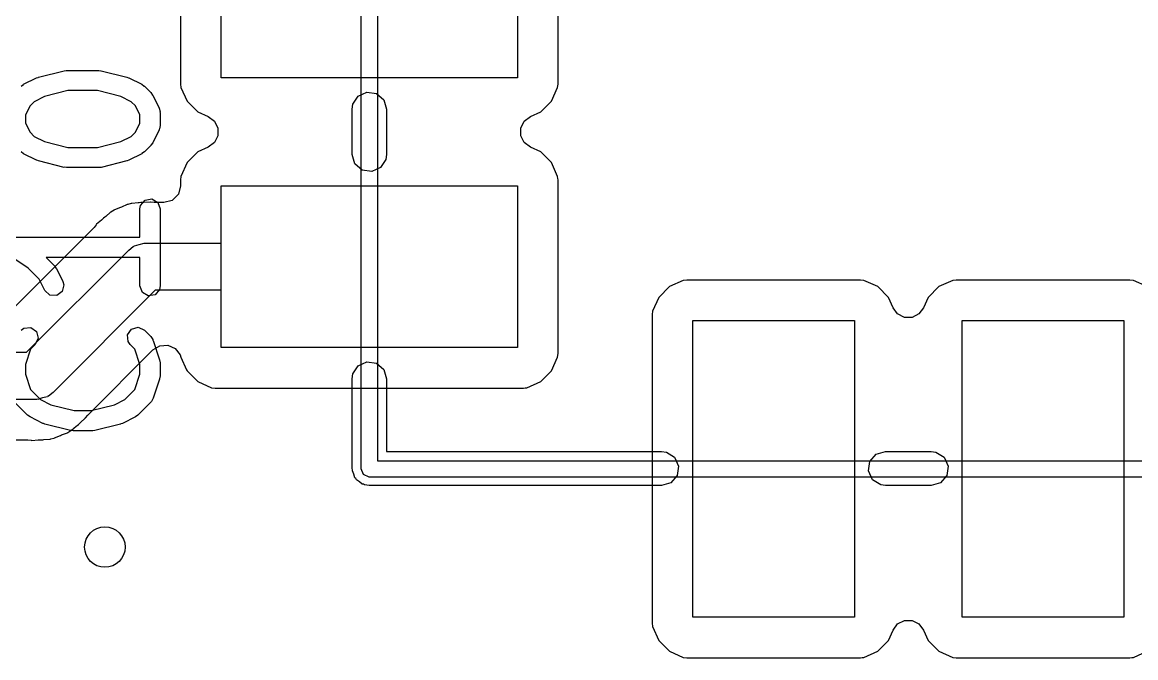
# Model space of a CAD drawing. Extents: x 2.76 to 4.68, y -4.29 to -3.
# Drawn here: x 3.2959 to 3.6212, y -4.0073 to -3.8218 of the extents above; entities that cross this region are included whole.
import ezdxf

# ---------------------------------------------------------------- set-up
doc = ezdxf.new("R2010")
doc.units = 0
doc.header["$MEASUREMENT"] = 0
doc.layers.add('BLACK', color=7, linetype='CONTINUOUS')

msp = doc.modelspace()

# ---------------------------------------------------------------- linework, layer by layer
at = {"layer": 'BLACK', "linetype": 'CONTINUOUS'}
for p, q in [((3.3949, -3.95219), (3.3949, -3.0073)), ((3.39963, -3.00967), (3.39963, -3.94982)), ((3.34213, -3.789), (3.34213, -3.83978)), ((3.4524, -3.83978), (3.4524, -3.789)), ((3.35396, -3.83801), (3.35396, -3.79077)), ((3.35396, -3.83801), (3.35396, -3.79077)), ((3.35396, -3.83801), (3.35396, -3.79077)), ((3.44057, -3.79077), (3.44057, -3.83801)), ((3.44057, -3.79077), (3.44057, -3.83801)), ((3.44057, -3.79077), (3.44057, -3.83801)), ((3.29627, -3.83987), (3.30002, -3.83799)), ((3.30002, -3.83799), (3.30051, -3.83785)), ((3.30051, -3.83785), (3.30063, -3.83777)), ((3.30063, -3.83777), (3.30813, -3.83589)), ((3.30813, -3.83589), (3.30871, -3.83585)), ((3.30871, -3.83585), (3.30884, -3.83581)), ((3.30884, -3.83581), (3.31822, -3.83581)), ((3.31822, -3.83581), (3.3188, -3.83591)), ((3.3188, -3.83591), (3.31893, -3.83589)), ((3.31893, -3.83589), (3.32643, -3.83777)), ((3.32643, -3.83777), (3.3269, -3.83798)), ((3.3269, -3.83798), (3.32703, -3.83799)), ((3.32703, -3.83799), (3.33078, -3.83987)), ((3.44057, -3.83801), (3.35396, -3.83801)), ((3.44057, -3.83801), (3.35396, -3.83801)), ((3.44057, -3.83801), (3.35396, -3.83801)), ((3.2955, -3.84042), (3.29623, -3.83991)), ((3.29623, -3.83991), (3.29627, -3.83987)), ((3.3092, -3.84171), (3.30237, -3.84342)), ((3.31785, -3.84171), (3.3092, -3.84171)), ((3.32468, -3.84342), (3.31785, -3.84171)), ((3.33078, -3.83987), (3.33149, -3.84039)), ((3.33149, -3.84039), (3.33155, -3.84042)), ((3.33155, -3.84042), (3.33343, -3.8423)), ((3.34213, -3.83978), (3.34224, -3.84077)), ((3.34224, -3.84077), (3.34224, -3.84077)), ((3.34224, -3.84077), (3.34224, -3.84077)), ((3.34224, -3.84077), (3.34403, -3.84481)), ((3.4505, -3.84481), (3.45229, -3.84077)), ((3.45229, -3.84077), (3.4524, -3.83978)), ((3.29934, -3.84494), (3.29814, -3.84613)), ((3.30237, -3.84342), (3.29934, -3.84494)), ((3.32771, -3.84494), (3.32468, -3.84342)), ((3.32891, -3.84613), (3.32771, -3.84494)), ((3.33343, -3.8423), (3.33393, -3.84302)), ((3.33393, -3.84302), (3.33398, -3.84306)), ((3.33398, -3.84306), (3.33585, -3.84681)), ((3.34403, -3.84481), (3.34403, -3.84481)), ((3.34403, -3.84481), (3.34715, -3.84794)), ((3.39247, -3.8457), (3.39399, -3.84333)), ((3.39399, -3.84333), (3.39655, -3.84216)), ((3.39655, -3.84216), (3.39934, -3.84256)), ((3.39934, -3.84256), (3.40147, -3.8444)), ((3.40147, -3.8444), (3.40226, -3.84711)), ((3.44737, -3.84794), (3.4505, -3.84481)), ((3.29814, -3.84613), (3.2968, -3.84883)), ((3.33026, -3.84883), (3.32891, -3.84613)), ((3.33585, -3.84681), (3.33615, -3.8478)), ((3.33615, -3.8478), (3.33611, -3.84797)), ((3.33611, -3.84797), (3.33617, -3.84813)), ((3.33617, -3.84813), (3.33617, -3.85188)), ((3.34715, -3.84794), (3.35022, -3.84929)), ((3.39226, -3.84711), (3.39247, -3.8457)), ((3.39226, -3.86041), (3.39226, -3.84711)), ((3.40226, -3.84711), (3.40226, -3.86041)), ((3.44431, -3.84929), (3.44737, -3.84794)), ((3.2968, -3.84883), (3.2968, -3.85119)), ((3.2968, -3.85119), (3.29814, -3.85388)), ((3.32891, -3.85388), (3.33026, -3.85119)), ((3.33026, -3.85119), (3.33026, -3.84883)), ((3.35022, -3.84929), (3.352, -3.85064)), ((3.352, -3.85064), (3.353, -3.85264)), ((3.44153, -3.85264), (3.44253, -3.85064)), ((3.44253, -3.85064), (3.44431, -3.84929)), ((3.29814, -3.85388), (3.29934, -3.85508)), ((3.32771, -3.85508), (3.32891, -3.85388)), ((3.33585, -3.8532), (3.33398, -3.85695)), ((3.33587, -3.85303), (3.33585, -3.8532)), ((3.33599, -3.85289), (3.33587, -3.85303)), ((3.33617, -3.85188), (3.33599, -3.85289)), ((3.353, -3.85488), (3.352, -3.85688)), ((3.353, -3.85264), (3.353, -3.85488)), ((3.44153, -3.85488), (3.44153, -3.85264)), ((3.44253, -3.85688), (3.44153, -3.85488)), ((3.29934, -3.85508), (3.30237, -3.8566)), ((3.30237, -3.8566), (3.3092, -3.8583)), ((3.31785, -3.8583), (3.32468, -3.8566)), ((3.32468, -3.8566), (3.32771, -3.85508)), ((3.33343, -3.85772), (3.33155, -3.85959)), ((3.33345, -3.85766), (3.33343, -3.85772)), ((3.33398, -3.85695), (3.33345, -3.85766)), ((3.35022, -3.85823), (3.34715, -3.85958)), ((3.352, -3.85688), (3.35022, -3.85823)), ((3.44431, -3.85823), (3.44253, -3.85688)), ((3.44737, -3.85958), (3.44431, -3.85823)), ((3.29627, -3.86015), (3.29556, -3.85962)), ((3.30002, -3.86202), (3.29627, -3.86015)), ((3.3092, -3.8583), (3.31785, -3.8583)), ((3.33078, -3.86015), (3.32703, -3.86202)), ((3.33083, -3.8601), (3.33078, -3.86015)), ((3.33155, -3.85959), (3.33083, -3.8601)), ((3.34715, -3.85958), (3.34403, -3.86271)), ((3.39306, -3.86312), (3.39226, -3.86041)), ((3.40226, -3.86041), (3.40206, -3.86182)), ((3.4505, -3.86271), (3.44737, -3.85958)), ((3.30016, -3.86204), (3.30002, -3.86202)), ((3.30063, -3.86225), (3.30016, -3.86204)), ((3.30813, -3.86412), (3.30063, -3.86225)), ((3.30826, -3.86411), (3.30813, -3.86412)), ((3.30884, -3.86421), (3.30826, -3.86411)), ((3.31822, -3.86421), (3.30884, -3.86421)), ((3.31834, -3.86416), (3.31822, -3.86421)), ((3.31893, -3.86412), (3.31834, -3.86416)), ((3.32643, -3.86225), (3.31893, -3.86412)), ((3.32655, -3.86217), (3.32643, -3.86225)), ((3.32703, -3.86202), (3.32655, -3.86217)), ((3.34403, -3.86271), (3.34224, -3.86675)), ((3.39519, -3.86496), (3.39306, -3.86312)), ((3.40054, -3.86419), (3.39798, -3.86536)), ((3.40206, -3.86182), (3.40054, -3.86419)), ((3.45229, -3.86675), (3.4505, -3.86271)), ((3.4505, -3.86271), (3.4505, -3.86271)), ((3.4505, -3.86271), (3.4505, -3.86271)), ((3.34224, -3.86675), (3.34213, -3.86774)), ((3.34213, -3.86774), (3.34213, -3.86953)), ((3.39798, -3.86536), (3.39519, -3.86496)), ((3.45236, -3.86742), (3.45229, -3.86675)), ((3.45229, -3.86675), (3.45229, -3.86675)), ((3.4524, -3.86774), (3.45236, -3.86742)), ((3.4524, -3.91852), (3.4524, -3.86774)), ((3.34213, -3.86953), (3.34147, -3.87197)), ((3.35396, -3.88624), (3.35396, -3.86951)), ((3.35396, -3.86951), (3.44057, -3.86951)), ((3.35396, -3.91675), (3.35396, -3.86951)), ((3.35396, -3.86951), (3.44057, -3.86951)), ((3.35396, -3.91675), (3.35396, -3.86951)), ((3.35396, -3.86951), (3.44057, -3.86951)), ((3.44057, -3.86951), (3.44057, -3.91675)), ((3.44057, -3.86951), (3.44057, -3.91675)), ((3.44057, -3.86951), (3.44057, -3.91675)), ((3.33004, -3.87448), (3.32969, -3.87452)), ((3.33053, -3.87441), (3.33004, -3.87448)), ((3.33044, -3.87524), (3.33174, -3.8737)), ((3.33103, -3.87441), (3.33053, -3.87441)), ((3.33137, -3.8744), (3.33103, -3.87441)), ((3.33322, -3.87427), (3.33137, -3.8744)), ((3.33174, -3.8737), (3.33373, -3.87335)), ((3.33337, -3.8743), (3.33322, -3.87427)), ((3.33322, -3.87427), (3.33322, -3.87427)), ((3.33441, -3.87441), (3.33337, -3.8743)), ((3.33373, -3.87335), (3.33548, -3.87436)), ((3.33724, -3.87441), (3.33441, -3.87441)), ((3.33548, -3.87436), (3.33617, -3.87625)), ((3.33969, -3.87376), (3.33724, -3.87441)), ((3.34147, -3.87197), (3.33969, -3.87376)), ((3.32164, -3.87722), (3.32025, -3.87843)), ((3.32179, -3.87716), (3.32164, -3.87722)), ((3.32268, -3.87662), (3.32179, -3.87716)), ((3.32281, -3.87653), (3.32268, -3.87662)), ((3.32454, -3.87588), (3.32281, -3.87653)), ((3.32486, -3.87575), (3.32454, -3.87588)), ((3.32654, -3.87498), (3.32486, -3.87575)), ((3.32669, -3.87496), (3.32654, -3.87498)), ((3.32771, -3.8747), (3.32669, -3.87496)), ((3.32785, -3.87465), (3.32771, -3.8747)), ((3.32969, -3.87452), (3.32785, -3.87465)), ((3.33026, -3.87625), (3.33044, -3.87524)), ((3.33026, -3.88455), (3.33026, -3.87625)), ((3.33617, -3.87625), (3.33617, -3.89875)), ((3.31749, -3.88087), (3.31684, -3.88169)), ((3.31758, -3.88074), (3.31749, -3.88087)), ((3.31897, -3.87953), (3.31758, -3.88074)), ((3.31923, -3.8793), (3.31897, -3.87953)), ((3.31958, -3.87895), (3.31923, -3.8793)), ((3.31998, -3.87865), (3.31958, -3.87895)), ((3.32025, -3.87843), (3.31998, -3.87865)), ((3.31684, -3.88169), (3.29368, -3.90485)), ((3.29384, -3.88455), (3.33026, -3.88455)), ((3.327, -3.88826), (3.32831, -3.88723)), ((3.32831, -3.88723), (3.32851, -3.88717)), ((3.32851, -3.88717), (3.32867, -3.88703)), ((3.32867, -3.88703), (3.33007, -3.88668)), ((3.33007, -3.88668), (3.33145, -3.88625)), ((3.33145, -3.88625), (3.33166, -3.88629)), ((3.33166, -3.88629), (3.33187, -3.88624)), ((3.33187, -3.88624), (3.35396, -3.88624)), ((3.29759, -3.89355), (3.29221, -3.88996)), ((3.29715, -3.91811), (3.327, -3.88826)), ((3.33026, -3.89046), (3.30285, -3.89046)), ((3.30285, -3.89046), (3.3053, -3.89291)), ((3.33026, -3.89875), (3.33026, -3.89046)), ((3.30079, -3.89675), (3.29759, -3.89355)), ((3.3053, -3.89291), (3.30581, -3.89364)), ((3.30581, -3.89364), (3.30586, -3.89368)), ((3.30586, -3.89368), (3.30773, -3.89743)), ((3.30245, -3.90007), (3.30079, -3.89675)), ((3.489, -3.89716), (3.48495, -3.89895)), ((3.48999, -3.89705), (3.489, -3.89716)), ((3.54076, -3.89705), (3.48999, -3.89705)), ((3.54175, -3.89716), (3.54076, -3.89705)), ((3.54076, -3.89705), (3.54076, -3.89705)), ((3.5458, -3.89895), (3.54175, -3.89716)), ((3.56774, -3.89716), (3.56369, -3.89895)), ((3.56873, -3.89705), (3.56774, -3.89716)), ((3.6195, -3.89705), (3.56873, -3.89705)), ((3.62049, -3.89716), (3.6195, -3.89705)), ((3.6195, -3.89705), (3.6195, -3.89705)), ((3.62454, -3.89895), (3.62049, -3.89716)), ((3.30392, -3.90146), (3.30245, -3.90007)), ((3.33472, -3.90002), (3.30487, -3.92987)), ((3.30756, -3.90038), (3.30593, -3.90158)), ((3.30803, -3.89841), (3.30756, -3.90038)), ((3.30773, -3.89743), (3.30803, -3.89841)), ((3.33095, -3.90065), (3.33026, -3.89875)), ((3.33599, -3.89976), (3.33469, -3.90131)), ((3.35396, -3.90002), (3.33472, -3.90002)), ((3.33617, -3.89875), (3.33599, -3.89976)), ((3.35396, -3.91675), (3.35396, -3.90002)), ((3.48495, -3.89895), (3.48182, -3.90208)), ((3.54893, -3.90208), (3.5458, -3.89895)), ((3.5458, -3.89895), (3.5458, -3.89895)), ((3.56369, -3.89895), (3.56056, -3.90208)), ((3.30593, -3.90158), (3.30392, -3.90146)), ((3.3327, -3.90166), (3.33095, -3.90065)), ((3.33469, -3.90131), (3.3327, -3.90166)), ((3.48182, -3.90208), (3.48004, -3.90612)), ((3.55028, -3.90514), (3.54893, -3.90208)), ((3.54893, -3.90208), (3.54893, -3.90208)), ((3.54893, -3.90208), (3.54893, -3.90208)), ((3.56056, -3.90208), (3.55921, -3.90514)), ((3.48004, -3.90612), (3.47992, -3.90711)), ((3.55163, -3.90692), (3.55028, -3.90514)), ((3.55363, -3.90792), (3.55163, -3.90692)), ((3.55786, -3.90692), (3.55586, -3.90792)), ((3.55921, -3.90514), (3.55786, -3.90692)), ((3.47992, -3.90711), (3.47992, -3.99726)), ((3.49175, -3.99549), (3.49175, -3.90888)), ((3.49175, -3.90888), (3.539, -3.90888)), ((3.49175, -3.99549), (3.49175, -3.90888)), ((3.49175, -3.90888), (3.539, -3.90888)), ((3.49175, -3.99549), (3.49175, -3.90888)), ((3.49175, -3.90888), (3.539, -3.90888)), ((3.539, -3.90888), (3.539, -3.99549)), ((3.539, -3.90888), (3.539, -3.99549)), ((3.539, -3.90888), (3.539, -3.99549)), ((3.55586, -3.90792), (3.55363, -3.90792)), ((3.57049, -3.99549), (3.57049, -3.90888)), ((3.57049, -3.90888), (3.61774, -3.90888)), ((3.57049, -3.99549), (3.57049, -3.90888)), ((3.57049, -3.90888), (3.61774, -3.90888)), ((3.57049, -3.99549), (3.57049, -3.90888)), ((3.57049, -3.90888), (3.61774, -3.90888)), ((3.61774, -3.90888), (3.61774, -3.99549)), ((3.61774, -3.90888), (3.61774, -3.99549)), ((3.61774, -3.90888), (3.61774, -3.99549)), ((3.2955, -3.91166), (3.29634, -3.91107)), ((3.29634, -3.91107), (3.29836, -3.9109)), ((3.29836, -3.9109), (3.30001, -3.91206)), ((3.30001, -3.91206), (3.30053, -3.91401)), ((3.32661, -3.91299), (3.32777, -3.91133)), ((3.32679, -3.915), (3.32661, -3.91299)), ((3.32777, -3.91133), (3.32972, -3.91081)), ((3.32972, -3.91081), (3.33155, -3.91166)), ((3.33155, -3.91166), (3.33343, -3.91354)), ((3.29968, -3.91584), (3.2983, -3.91722)), ((3.30053, -3.91401), (3.29968, -3.91584)), ((3.32738, -3.91584), (3.32679, -3.915)), ((3.32876, -3.91722), (3.32738, -3.91584)), ((3.33343, -3.91354), (3.33401, -3.91438)), ((3.33401, -3.91438), (3.33403, -3.91455)), ((3.33403, -3.91455), (3.33414, -3.91469)), ((3.33405, -3.91742), (3.33606, -3.91621)), ((3.33414, -3.91469), (3.33601, -3.92031)), ((3.33606, -3.91621), (3.3384, -3.91607)), ((3.3384, -3.91607), (3.34054, -3.91705)), ((3.44057, -3.91675), (3.35396, -3.91675)), ((3.44057, -3.91675), (3.35396, -3.91675)), ((3.44057, -3.91675), (3.35396, -3.91675)), ((3.27429, -3.91811), (3.29715, -3.91811)), ((3.2983, -3.91722), (3.2968, -3.92173)), ((3.31503, -3.93644), (3.33405, -3.91742)), ((3.33026, -3.92173), (3.32876, -3.91722)), ((3.34054, -3.91705), (3.34197, -3.9189)), ((3.34197, -3.9189), (3.34224, -3.91951)), ((3.34224, -3.91951), (3.34224, -3.91951)), ((3.34224, -3.91951), (3.3439, -3.92326)), ((3.4505, -3.92355), (3.45229, -3.91951)), ((3.45229, -3.91951), (3.4524, -3.91852)), ((3.2968, -3.92173), (3.2968, -3.92452)), ((3.33026, -3.92452), (3.33026, -3.92173)), ((3.33601, -3.92031), (3.33614, -3.92119)), ((3.33614, -3.92119), (3.33617, -3.92125)), ((3.33617, -3.92125), (3.33617, -3.925)), ((3.3439, -3.92326), (3.34403, -3.92355)), ((3.39247, -3.92444), (3.39399, -3.92207)), ((3.39399, -3.92207), (3.39655, -3.9209)), ((3.39655, -3.9209), (3.39934, -3.9213)), ((3.39934, -3.9213), (3.40147, -3.92314)), ((3.40147, -3.92314), (3.40226, -3.92585)), ((3.2968, -3.92452), (3.2983, -3.92903)), ((3.32876, -3.92903), (3.33026, -3.92452)), ((3.33601, -3.92593), (3.33414, -3.93156)), ((3.33617, -3.925), (3.33601, -3.92587)), ((3.33601, -3.92587), (3.33601, -3.92593)), ((3.34403, -3.92355), (3.34715, -3.92668)), ((3.39226, -3.92585), (3.39247, -3.92444)), ((3.39226, -3.95207), (3.39226, -3.92585)), ((3.40226, -3.92585), (3.40226, -3.94707)), ((3.44737, -3.92668), (3.4505, -3.92355)), ((3.2983, -3.92903), (3.30122, -3.93195)), ((3.32584, -3.93195), (3.32876, -3.92903)), ((3.34715, -3.92668), (3.34715, -3.92668)), ((3.34715, -3.92668), (3.34715, -3.92668)), ((3.34715, -3.92668), (3.3512, -3.92847)), ((3.3512, -3.92847), (3.35219, -3.92858)), ((3.35219, -3.92858), (3.44234, -3.92858)), ((3.44234, -3.92858), (3.44283, -3.92853)), ((3.44234, -3.92858), (3.44234, -3.92858)), ((3.44283, -3.92853), (3.44333, -3.92847)), ((3.44333, -3.92847), (3.44737, -3.92668)), ((3.3, -3.93189), (3.27429, -3.93189)), ((3.29738, -3.93646), (3.29363, -3.93271)), ((3.30021, -3.93184), (3.3, -3.93189)), ((3.30042, -3.93188), (3.30021, -3.93184)), ((3.3018, -3.93145), (3.30042, -3.93188)), ((3.30122, -3.93195), (3.30425, -3.93346)), ((3.3032, -3.9311), (3.3018, -3.93145)), ((3.30336, -3.93096), (3.3032, -3.9311)), ((3.30356, -3.9309), (3.30336, -3.93096)), ((3.30487, -3.92987), (3.30356, -3.9309)), ((3.32281, -3.93346), (3.32584, -3.93195)), ((3.33343, -3.93271), (3.32968, -3.93646)), ((3.3335, -3.93255), (3.33343, -3.93271)), ((3.33365, -3.93246), (3.3335, -3.93255)), ((3.33414, -3.93156), (3.33365, -3.93246)), ((3.30425, -3.93346), (3.31108, -3.93517)), ((3.31108, -3.93517), (3.31598, -3.93517)), ((3.31598, -3.93517), (3.32281, -3.93346)), ((3.29744, -3.93649), (3.29738, -3.93646)), ((3.29815, -3.93701), (3.29744, -3.93649)), ((3.3019, -3.93889), (3.29815, -3.93701)), ((3.30204, -3.9389), (3.3019, -3.93889)), ((3.3025, -3.93911), (3.30204, -3.9389)), ((3.31, -3.94099), (3.3025, -3.93911)), ((3.31162, -3.9397), (3.31189, -3.93948)), ((3.31189, -3.93948), (3.31229, -3.93918)), ((3.31229, -3.93918), (3.31264, -3.93883)), ((3.31229, -3.93918), (3.31229, -3.93918)), ((3.31264, -3.93883), (3.3129, -3.9386)), ((3.3129, -3.9386), (3.31429, -3.93739)), ((3.31429, -3.93739), (3.31438, -3.93726)), ((3.31429, -3.93739), (3.31429, -3.93739)), ((3.31429, -3.93739), (3.31429, -3.93739)), ((3.31438, -3.93726), (3.31503, -3.93644)), ((3.32456, -3.93911), (3.31706, -3.94099)), ((3.32467, -3.93903), (3.32456, -3.93911)), ((3.32516, -3.93889), (3.32467, -3.93903)), ((3.32891, -3.93701), (3.32516, -3.93889)), ((3.32895, -3.93697), (3.32891, -3.93701)), ((3.32968, -3.93646), (3.32895, -3.93697)), ((3.30533, -3.94315), (3.30701, -3.94238)), ((3.30701, -3.94238), (3.30733, -3.94225)), ((3.30733, -3.94225), (3.30906, -3.9416)), ((3.30906, -3.9416), (3.30919, -3.94151)), ((3.30919, -3.94151), (3.31008, -3.94097)), ((3.31014, -3.94097), (3.31, -3.94099)), ((3.31008, -3.94097), (3.31023, -3.94091)), ((3.31072, -3.94107), (3.31014, -3.94097)), ((3.31023, -3.94091), (3.31162, -3.9397)), ((3.31634, -3.94107), (3.31072, -3.94107)), ((3.31647, -3.94103), (3.31634, -3.94107)), ((3.31706, -3.94099), (3.31647, -3.94103)), ((3.29022, -3.94372), (3.29746, -3.94372)), ((3.29746, -3.94372), (3.2985, -3.94383)), ((3.2985, -3.94383), (3.29865, -3.94386)), ((3.29865, -3.94386), (3.3005, -3.94373)), ((3.3005, -3.94373), (3.30084, -3.94372)), ((3.30084, -3.94372), (3.30134, -3.94372)), ((3.30134, -3.94372), (3.30183, -3.94365)), ((3.30183, -3.94365), (3.30218, -3.94361)), ((3.30218, -3.94361), (3.30402, -3.94348)), ((3.30402, -3.94348), (3.30411, -3.94345)), ((3.30411, -3.94345), (3.30416, -3.94343)), ((3.30416, -3.94343), (3.30518, -3.94317)), ((3.30518, -3.94317), (3.30533, -3.94315)), ((3.40226, -3.94707), (3.48266, -3.94707)), ((3.48266, -3.94707), (3.48407, -3.94727)), ((3.48407, -3.94727), (3.48644, -3.94879)), ((3.48644, -3.94879), (3.48761, -3.95136)), ((3.54354, -3.94999), (3.54539, -3.94786)), ((3.54539, -3.94786), (3.54809, -3.94707)), ((3.54809, -3.94707), (3.5614, -3.94707)), ((3.5614, -3.94707), (3.56281, -3.94727)), ((3.56281, -3.94727), (3.56518, -3.94879)), ((3.56518, -3.94879), (3.56635, -3.95136)), ((3.39237, -3.95242), (3.39226, -3.95207)), ((3.39231, -3.95278), (3.39237, -3.95242)), ((3.39559, -3.95386), (3.3949, -3.95219)), ((3.39963, -3.94982), (4.02482, -3.94982)), ((3.48761, -3.95136), (3.48721, -3.95414)), ((3.54314, -3.95278), (3.54354, -3.94999)), ((3.56635, -3.95136), (3.56595, -3.95414)), ((3.39276, -3.95375), (3.39231, -3.95278)), ((3.39306, -3.95477), (3.39276, -3.95375)), ((3.39333, -3.95501), (3.39306, -3.95477)), ((3.39349, -3.95534), (3.39333, -3.95501)), ((3.39438, -3.95592), (3.39349, -3.95534)), ((3.39726, -3.95455), (3.39559, -3.95386)), ((4.02719, -3.95455), (3.39726, -3.95455)), ((3.48721, -3.95414), (3.48536, -3.95627)), ((3.54431, -3.95534), (3.54314, -3.95278)), ((3.54668, -3.95686), (3.54431, -3.95534)), ((3.56595, -3.95414), (3.5641, -3.95627)), ((3.39519, -3.95662), (3.39438, -3.95592)), ((3.39555, -3.95667), (3.39519, -3.95662)), ((3.39586, -3.95686), (3.39555, -3.95667)), ((3.39726, -3.95707), (3.39586, -3.95686)), ((3.48266, -3.95707), (3.39726, -3.95707)), ((3.48536, -3.95627), (3.48266, -3.95707)), ((3.54809, -3.95707), (3.54668, -3.95686)), ((3.5614, -3.95707), (3.54809, -3.95707)), ((3.5641, -3.95627), (3.5614, -3.95707)), ((3.47992, -3.99726), (3.48004, -3.99825)), ((3.539, -3.99549), (3.49175, -3.99549)), ((3.539, -3.99549), (3.49175, -3.99549)), ((3.539, -3.99549), (3.49175, -3.99549)), ((3.55028, -3.99923), (3.55163, -3.99745)), ((3.55163, -3.99745), (3.55363, -3.99645)), ((3.55363, -3.99645), (3.55586, -3.99645)), ((3.55586, -3.99645), (3.55786, -3.99745)), ((3.55786, -3.99745), (3.55921, -3.99923)), ((3.61774, -3.99549), (3.57049, -3.99549)), ((3.61774, -3.99549), (3.57049, -3.99549)), ((3.61774, -3.99549), (3.57049, -3.99549)), ((3.48004, -3.99825), (3.48182, -4.00229)), ((3.54893, -4.00229), (3.55028, -3.99923)), ((3.55921, -3.99923), (3.56056, -4.00229)), ((3.48182, -4.00229), (3.48495, -4.00542)), ((3.5458, -4.00542), (3.54893, -4.00229)), ((3.56056, -4.00229), (3.56369, -4.00542)), ((3.48495, -4.00542), (3.48495, -4.00542)), ((3.48495, -4.00542), (3.48495, -4.00542)), ((3.48495, -4.00542), (3.489, -4.00721)), ((3.489, -4.00721), (3.48999, -4.00732)), ((3.48999, -4.00732), (3.54076, -4.00732)), ((3.54076, -4.00732), (3.54126, -4.00727)), ((3.54076, -4.00732), (3.54076, -4.00732)), ((3.54126, -4.00727), (3.54175, -4.00721)), ((3.54175, -4.00721), (3.5458, -4.00542)), ((3.56369, -4.00542), (3.56369, -4.00542)), ((3.56369, -4.00542), (3.56369, -4.00542)), ((3.56369, -4.00542), (3.56774, -4.00721)), ((3.56774, -4.00721), (3.56873, -4.00732)), ((3.56873, -4.00732), (3.6195, -4.00732)), ((3.6195, -4.00732), (3.62, -4.00727)), ((3.6195, -4.00732), (3.6195, -4.00732)), ((3.62, -4.00727), (3.62049, -4.00721)), ((3.62049, -4.00721), (3.62454, -4.00542))]:
    msp.add_line(p, q, dxfattribs=at)
at = {"layer": 'BLACK'}
msp.add_circle((3.32, -3.975), 0.00591, dxfattribs=at)
msp.add_circle((3.32, -3.975), 0.00591, dxfattribs=at)

doc.saveas('drawing.dxf')
